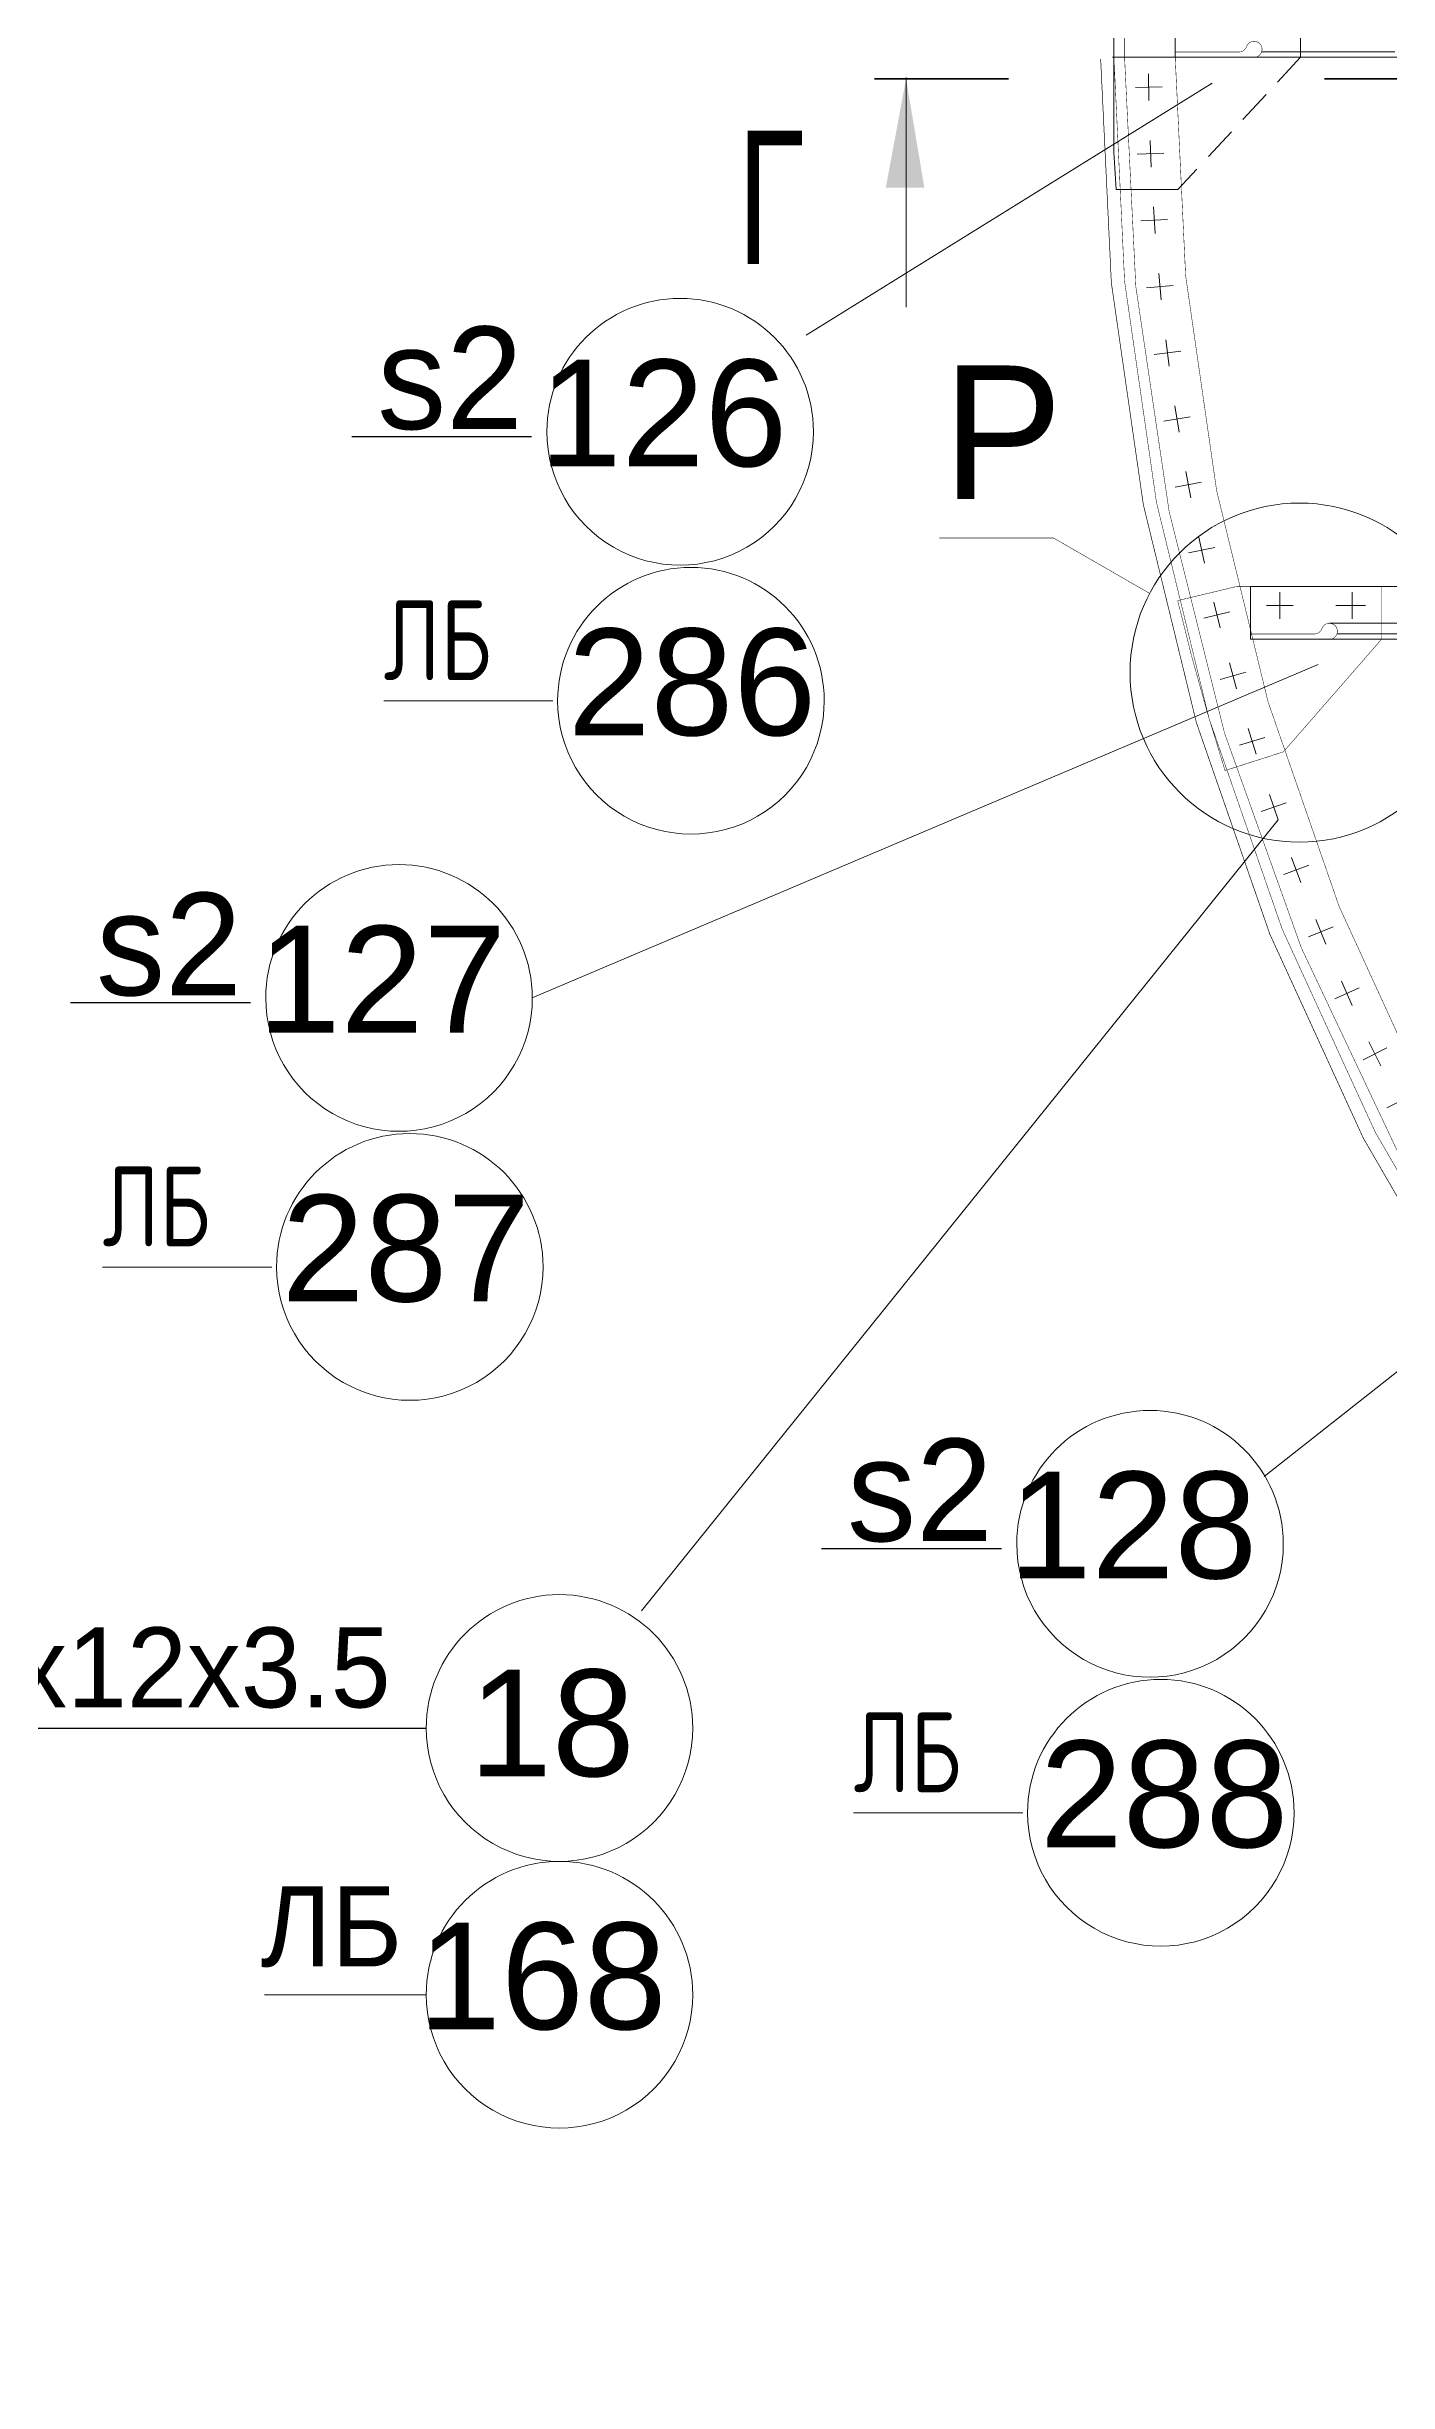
# Model space of a CAD drawing. Header units: millimetres. Extents: x 42007 to 66124, y -556 to 6894.
# Drawn here: x 43462 to 43965, y 3822 to 4698 of the extents above; entities that cross this region are included whole.
import ezdxf
from ezdxf.enums import TextEntityAlignment as Align

# ---------------------------------------------------------------- set-up
doc = ezdxf.new("R2010")
doc.units = ezdxf.units.MM
for name, pattern in [('K5LT32769', [0]), ('K5LT32773', [0]), ('K5LT32785', [95.25, 63.5, -31.75]), ('K5LT32792', [0]), ('K5LT32793', [10, 5, -5]), ('K5LT32795', [75, 50, -25]), ('K5LT32799', [95.25, 63.5, -31.75]), ('K5LT32800', [19.04999971389771, 12.69999980926514, -6.349999904632568]), ('K5LT_BASIC', [0])]:
    doc.linetypes.add(name, pattern=pattern)
doc.layers.add('pen_7', color=1, linetype='Continuous')
doc.styles.add('KTEXTSTYLE', font='GOST_AU.SHX', dxfattribs={"width": 0.96, "height": 5})
doc.styles.add('style5', font='arial.ttf', dxfattribs={"height": 3})

msp = doc.modelspace()

# ---------------------------------------------------------------- hatches: boundary and pattern name
msp.add_hatch(color=7).paths.add_polyline_path([(43776.76175701262, 4645.35338725787), (43791.20975701271, 4645.35338725787), (43784.36092614515, 4686.090863457925)])

# ---------------------------------------------------------------- linework, layer by layer
at = {"color": 7, "linetype": 'K5LT32795', "lineweight": 18}
for p, q in [((43862.36179653967, 4658.588165998255), (43862.36179653967, 4714.018341779505)), ((43932.36179653967, 4714.018341779505), (43932.36179653967, 4694.188263654505)), ((43917.74144166514, 4696.17141795138), (45195.86070633431, 4696.17141795138)), ((43863.22996060217, 4644.617951154505), (43862.36179653967, 4658.588165998255)), ((43886.37156216467, 4644.617951154505), (43863.22996060217, 4644.617951154505)), ((43945.9987678546, 4477.971466779505), (46900.99812240724, 4477.971466779505))]:
    msp.add_line(p, q, dxfattribs=at)
at = {"color": 7, "linetype": 'K5LT32769', "lineweight": 18}
for p, q in [((43885.36029700306, 4694.188629865443), (43885.36029700306, 4714.016022443568)), ((43861.8510885974, 4694.188629865443), (45194.85258813402, 4694.188629865443)), ((43885.36029700309, 4694.188629865443), (43885.36029700309, 4696.17141795138)), ((43885.36029700309, 4694.188629865443), (43885.36029700309, 4696.17141795138)), ((43784.45084713089, 4686.572910105664), (43784.45084713089, 4600.475433905609)), ((43875.35295372583, 4687.96979656491), (43875.50143093274, 4677.97089889973)), ((43746.92287420509, 4589.953781673437), (43899.20321033279, 4684.439505797622)), ((43880.4266411619, 4683.044586335789), (43870.42774349671, 4682.896109128851)), ((43875.9062404338, 4662.994359066273), (43876.28742306144, 4653.001626716985)), ((43881.09319792228, 4658.188584205447), (43871.10046557301, 4657.807401577797)), ((43882.48017156756, 4633.358603654618), (43872.49453490619, 4632.822823413007)), ((43877.21946311607, 4638.083531864482), (43877.75524335766, 4628.097895203129)), ((43884.58360558187, 4608.624848795414), (43874.62364284311, 4607.730901233852)), ((43879.1566504317, 4613.157856384001), (43880.05059799325, 4603.197893645265)), ((43887.4014156223, 4583.968901282249), (43877.48007258202, 4582.717121638168)), ((43881.81485428012, 4588.303682980331), (43883.06663392419, 4578.382339940072)), ((43885.23122290606, 4563.518889039988), (43886.76941964746, 4553.637899677327)), ((43890.94081595811, 4559.347492729357), (43881.05982659546, 4557.809295987958)), ((43889.36312484455, 4538.854230671772), (43891.18709083475, 4529.021980264763)), ((43895.19123304318, 4534.850088463383), (43885.35898263614, 4533.026122473166)), ((43900.15941243964, 4510.445577676728), (43890.38395336528, 4508.33835203966)), ((43894.21807008391, 4514.279694395358), (43896.32529572098, 4504.504235321001)), ((43913.61762319256, 4477.971466779505), (43913.61762319256, 4495.81594920138)), ((46900.95338218068, 4495.81594920138), (43913.62798257296, 4495.81594920138)), ((43924.55224972866, 4493.695650863127), (43924.55224972866, 4483.695650863112)), ((43951.74703601612, 4493.695650863127), (43951.74703601612, 4483.695650863112)), ((43905.81664889489, 4486.267870373384), (43896.10653259148, 4483.877547931887)), ((43899.76642952242, 4489.927767304325), (43902.15675196391, 4480.217651000916)), ((43919.55224972866, 4488.695650863112), (43929.55224972866, 4488.695650863097)), ((43945.65082933787, 4488.695650863112), (43956.74703601612, 4488.695650863097)), ((43913.61762319256, 4475.988678693568), (43913.61762319256, 4477.971466779505)), ((43913.61762319256, 4475.988678693568), (46901.00309371355, 4475.988678693568)), ((46900.98813862122, 4481.953464814454), (43943.17648510444, 4481.988678693568)), ((43644.13676661318, 4341.505292657879), (43939.0009939914, 4466.545715888322)), ((43905.65000627075, 4467.096126908058), (43908.30454253705, 4457.454890617475)), ((43911.79789254921, 4463.602776895932), (43902.15665625862, 4460.948240629601)), ((43588.414105558, 4452.911110819776), (43651.87807778818, 4452.911110819776)), ((43912.74560184525, 4442.488888575972), (43915.68489724776, 4432.930617679172)), ((43918.99438499493, 4439.179400828842), (43909.43611409812, 4436.240105426303)), ((43927.02399972096, 4414.658614982371), (43917.55863089999, 4411.432658832156)), ((43920.67833723537, 4417.778321317732), (43923.90429338557, 4408.312952496766)), ((43923.90429338557, 4408.312952496766), (43685.06298367538, 4111.783641774571)), ((43935.45792379172, 4391.265120139069), (43926.0893801038, 4387.767922808664)), ((43929.02505328254, 4394.20079331781), (43932.52225061295, 4384.832249629893)), ((43938.03793940799, 4370.896792283645), (43941.81300035816, 4361.636721289178)), ((43944.55550538033, 4368.15428726151), (43935.29543438586, 4364.379226311314)), ((43954.33887512596, 4345.272017394789), (43945.19049992091, 4341.233796114597)), ((43947.74557688333, 4347.827094357213), (43951.78379816349, 4338.678719152158)), ((43964.72438120813, 4322.802077475091), (43955.8021382297, 4318.286152294779)), ((43958.00529712877, 4325.005236374156), (43962.52122230905, 4316.082993395714)), ((43973.6043243576, 4304.842010171691), (43964.67685003926, 4300.336435591729)), ((43482.94168700524, 4240.638216982908), (43546.40565923542, 4240.638216982908)), ((43918.7230268299, 4162.090610205531), (44026.11117273357, 4246.801158150207)), ((43764.69698124765, 4035.978518466021), (43828.16095347783, 4035.978518466021)), ((43543.61773210076, 3967.804846766798), (43604.3245509368, 3967.804846766798))]:
    msp.add_line(p, q, dxfattribs=at)
at = {"color": 7, "linetype": 'K5LT32800'}
msp.add_line((43932.36179653967, 4694.188263654505), (43886.37156216467, 4644.617951154505), dxfattribs=at)
at = {"color": 0}
for p, q in [((43643.87839529605, 4551.908104006914), (43576.38880130768, 4551.908104006914)), ((43538.40597674329, 4339.635210170047), (43470.91638275492, 4339.635210170047)), ((43820.1612709857, 4134.97551165316), (43752.67167699733, 4134.97551165316)), ((43301.29870229615, 4067.65653517894), (43604.3245509368, 4067.801133167079))]:
    msp.add_line(p, q, dxfattribs=at)
at = {"color": 7, "linetype": 'K5LT32799', "const_width": 0.18}
msp.add_lwpolyline([(46902.64131926012, 3822.588165998255), (44737.36179653964, 3822.588165998262, -0.4142135623730779), (43866.36179653967, 4693.588165998255), (43866.36179653967, 4939.588165998255), (45238.36179653967, 4939.588165998255)], format="xyb", dxfattribs=at)
at = {"color": 7, "linetype": 'K5LT32792', "const_width": 0.25}
msp.add_lwpolyline([(43857.36179653967, 4693.588165998255), (43857.36179653967, 4902.588165998255), (43857.36179653967, 4693.588165998277, 0.1687970390526797), (44046.98876396804, 4147.891294193189)], format="xyb", dxfattribs=at)
at = {"color": 7, "linetype": 'K5LT32773', "const_width": 0.18}
for points in [[(44068.95517864131, 4165.254376478304, -0.1687970390525178), (43885.36179654053, 4693.58816599827), (43885.36179654053, 4902.588165998255)], [(43914.92065845241, 4694.188629865428, 1.919905321311461), (43912.13097507451, 4698.220424432249, -0.2999446484864575), (43909.54130622707, 4696.171417951366), (43885.36179654053, 4696.171417951366)], [(43943.17648510444, 4475.988678693553, 1.919905321311461), (43940.38680172655, 4480.020473260374, -0.2999446484864575), (43937.79713287909, 4477.971466779491), (43913.61762319256, 4477.971466779491)]]:
    msp.add_lwpolyline(points, format="xyb", dxfattribs=at)
at = {"color": 7, "linetype": 'K5LT32793', "const_width": 0.18}
msp.add_lwpolyline([(44050.91133801674, 4150.991844601172, -0.1687970390526812), (43862.36179653967, 4693.588165998284), (43862.36179653967, 4845.588165998255)], format="xyb", dxfattribs=at)
at = {"color": 5, "linetype": 'K5LT_BASIC', "true_color": 0x0000ff, "const_width": 0.6}
for points in [[(43772.40311446336, 4686.090863457925), (43822.88442287098, 4686.090863457925)], [(43991.7779968379, 4686.090863457939), (43941.29668843029, 4686.090863457925)]]:
    msp.add_lwpolyline(points, dxfattribs=at)
at = {"color": 7, "linetype": 'K5LT32769', "const_width": 0.18}
msp.add_lwpolyline([(43875.75142699762, 4493.172686768157), (43839.65010694144, 4513.970231449493), (43796.86401217748, 4513.970231449493)], dxfattribs=at)
at = {"color": 7, "linetype": 'K5LT32800', "const_width": 0.18}
msp.add_lwpolyline([(43904.03552792451, 4426.769257305627, -0.01890472927142647), (43886.2614603683, 4490.479284437213), (43908.6332406342, 4495.818146467005), (43962.76089474339, 4495.818146467005), (43962.76089474339, 4475.988068342005), (43925.94010412889, 4433.782782905793)], format="xyb", close=True, dxfattribs=at)
at = {"color": 7, "linetype": 'K5LT32785', "const_width": 0.001}
msp.add_lwpolyline([(43915.57959386725, 4475.040413774943), (43925.39667827108, 4441.246712603068), (43933.15644389608, 4417.83667842338), (43941.56660014608, 4394.706673540568), (43950.64667827108, 4371.83667842338), (43960.32636577108, 4349.326668657755), (43970.66669780233, 4327.096688189005), (43981.64667827108, 4305.136727251505), (43997.13092727437, 4276.770028032755)], dxfattribs=at)
at = {"color": 7, "linetype": 'K5LT32769', "lineweight": 18}
msp.add_circle((43931.9534446358, 4463.488343868274), 63.55963341619249, dxfattribs=at)
for centre, radius, start, end in [((43699.60916516594, 4553.778186494746), 50.00002000001423, 0, 179.9999770815137), ((43699.60916516594, 4553.778186494746), 50.00002000001077, 179.9999770815137, 0), ((43703.64519945784, 4452.941693663306), 50.00002000001423, 0, 179.9999770815137), ((43703.64519945784, 4452.941693663219), 50.00002000001077, 179.9999770815137, 0), ((43594.13674661318, 4341.505292657879), 50.00002000001423, 0, 179.9999770815137), ((43594.13674661318, 4341.505292657879), 50.00002000001077, 179.9999770815137, 0), ((43598.17278090508, 4240.668799826439), 50.00002000001423, 0, 179.9999770815137), ((43598.17278090508, 4240.668799826351), 50.00002000001077, 179.9999770815137, 0), ((43875.89204085559, 4136.845594140992), 50.00002000001423, 0, 179.9999770815137), ((43875.89204085559, 4136.845594140992), 50.00002000001077, 179.9999770815137, 0), ((43654.32457093681, 4067.801113166919), 50.00002000001423, 0, 179.9999770815137), ((43879.92807514749, 4036.009101309552), 50.00002000001423, 0, 179.9999770815137), ((43654.32457093681, 4067.801113166875), 50.00002000001077, 179.9999770815137, 0), ((43879.92807514749, 4036.009101309464), 50.00002000001077, 179.9999770815137, 0), ((43654.32457093681, 3967.801073166833), 50.00002000001423, 0, 179.9999770815137), ((43654.32457093681, 3967.801073166789), 50.00002000001077, 179.9999770815137, 0)]:
    msp.add_arc(centre, radius, start, end, dxfattribs=at)

# ---------------------------------------------------------------- texts
at = {"color": 7, "char_height": 3, "attachment_point": 1, "rotation": 359.9998296571498, "style": 'style5'}
for s, insert in [('\\H3.5;\\W0.965;\\Q15;\\Q0;\\W0.665;\\H50.00;Г', (43721.08729066367, 4666.609949184593)), ('\\H3.5;\\W0.965;\\Q15;\\Q0;\\H50.00;Р', (43798.11461756185, 4578.627741497719))]:
    msp.add_mtext(s, dxfattribs=dict(at, insert=insert))
at = {"color": 7, "attachment_point": 1}
for s, insert, char_height, style in [('{\\H12.8x;\\W0.965;s2}', (43585.94367583666, 4593.193902571162), 3, 'style5'), ('\\H3.5;\\W0.965;\\Q15;\\Q0;\\H30.00;ЛБ', (43588.4079409337, 4490.671721543251), 2.5, 'KTEXTSTYLE'), ('{\\H12.8x;\\W0.965;s2}', (43480.47125728391, 4380.921008734294), 3, 'style5'), ('\\H3.5;\\W0.965;\\Q15;\\Q0;\\H30.00;ЛБ', (43482.93552238094, 4278.398827706384), 2.5, 'KTEXTSTYLE'), ('{\\H12.8x;\\W0.965;s2}', (43762.22655152631, 4176.261310217407), 3, 'style5'), ('{\\H10x;\\W0.965;60x28x12x3.5}', (43339.18415029057, 4105.512248610445), 3, 'style5'), ('\\H3.5;\\W0.965;\\Q15;\\Q0;\\H30.00;ЛБ', (43764.69081662335, 4073.739129189496), 2.5, 'KTEXTSTYLE'), ('\\H3.5;\\W0.965;\\Q15;\\Q0;\\H30.00;ЛБ', (43542.23677584091, 4008.399566604894), 3, 'style5')]:
    msp.add_mtext(s, dxfattribs=dict(at, insert=insert, char_height=char_height, style=style))
at = {"layer": 'pen_7', "color": 2, "linetype": 'Continuous', "style": 'style5'}
for s, p in [('126', (43693.19894421463, 4560.829336389339)), ('286', (43704.02413006105, 4459.992843557899)), ('127', (43587.72652566187, 4348.556442552472)), ('287', (43596.68733768574, 4247.719949721031)), ('128', (43869.48181990428, 4143.896744035585)), ('18', (43651.48516065878, 4069.708177246124)), ('288', (43881.16492733224, 4043.060251204144)), ('168', (43647.9143499855, 3974.852223061425))]:
    msp.add_text(s, height=40, dxfattribs=at).set_placement(p, align=Align.MIDDLE_CENTER)

doc.saveas('drawing.dxf')
